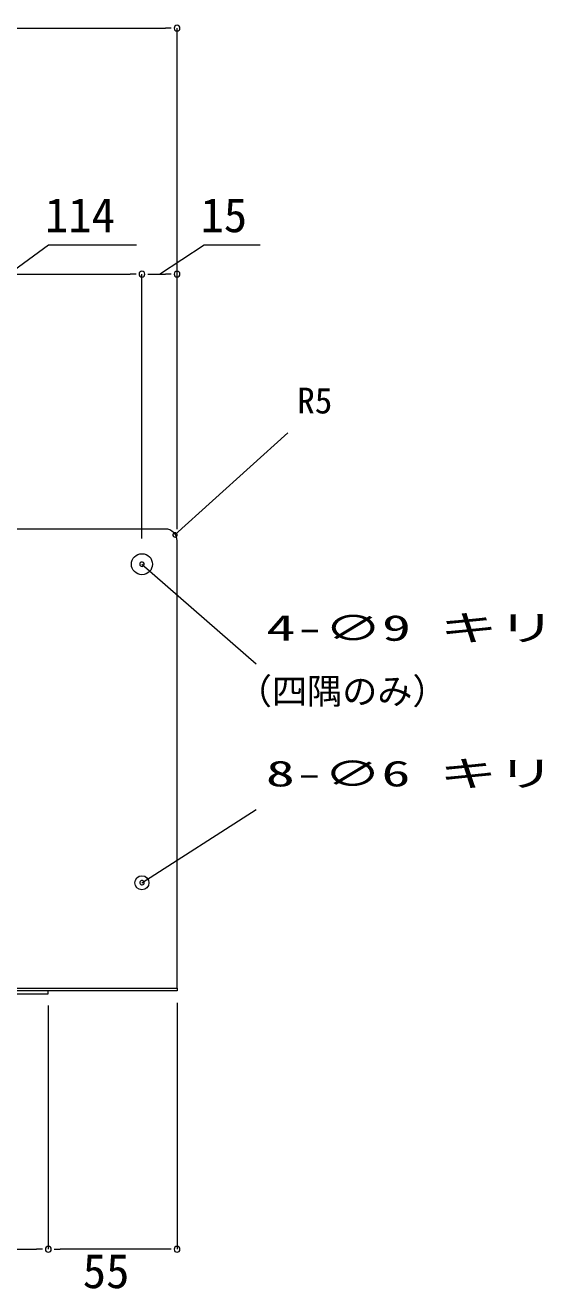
# Model space of a CAD drawing. Units: millimetres, scale not verified. Extents: x -1380 to 1380, y -955 to 955.
# Drawn here: x 435 to 656, y -630 to -90 of the extents above; entities that cross this region are included whole.
import ezdxf
from ezdxf.enums import TextEntityAlignment as Align

# ---------------------------------------------------------------- set-up
doc = ezdxf.new("R2010")
doc.units = ezdxf.units.MM
doc.header["$LTSCALE"] = 3
for name, color, linetype, lineweight in [('0-0_0', 7, 'Continuous', 15), ('0-2_L-2', 7, 'Continuous', 18), ('0-3_L-1', 7, 'Continuous', 18), ('0-8_MOJI', 7, 'Continuous', 18), ('0-9_SUNPO', 7, 'Continuous', 18)]:
    doc.layers.add(name, color=color, linetype=linetype, lineweight=lineweight)
doc.styles.add('ＭＳ ゴシック', font='')
doc.styles.get('ＭＳ ゴシック').set_extended_font_data('MS Gothic')

msp = doc.modelspace()

# ---------------------------------------------------------------- linework, layer by layer
at = {"layer": '0-0_0'}
for p, q in [((496.887, -91.56), (494.387, -91.56)), ((481.887, -196.56), (479.387, -196.56)), ((486.887, -196.56), (489.387, -196.56)), ((496.887, -196.56), (494.387, -196.56)), ((441.887, -612.886), (439.387, -612.886)), ((446.887, -612.886), (449.387, -612.886)), ((496.887, -612.886), (494.387, -612.886))]:
    msp.add_line(p, q, dxfattribs=at)
for centre, radius, start, end in [((499.387, -91.56), 1.25, 0, 180), ((499.387, -91.56), 1.25, 180, 0), ((484.387, -196.56), 1.25, 0, 180), ((484.387, -196.56), 1.25, 0, 180), ((484.387, -196.56), 1.25, 180, 0), ((484.387, -196.56), 1.25, 180, 0), ((499.387, -196.56), 1.25, 0, 180), ((499.387, -196.56), 1.25, 180, 0), ((498.505, -307.879), 0.938, 42.10646, 222.10646), ((498.505, -307.879), 0.938, 222.10646, 42.10646), ((484.387, -320.403), 0.938, 138.92787, 318.92787), ((484.387, -320.403), 0.938, 318.92787, 138.92787), ((484.387, -456.403), 0.938, 32.67784, 212.67784), ((484.387, -456.403), 0.938, 212.67784, 32.67784), ((444.387, -612.886), 1.25, 0, 180), ((444.387, -612.886), 1.25, 0, 180), ((444.387, -612.886), 1.25, 180, 0), ((444.387, -612.886), 1.25, 180, 0), ((499.387, -612.886), 1.25, 0, 180), ((499.387, -612.886), 1.25, 180, 0)]:
    msp.add_arc(centre, radius, start, end, dxfattribs=at)
at = {"layer": '0-2_L-2'}
msp.add_lwpolyline([(182.387, -503.803), (444.387, -503.803), (444.387, -502.603), (182.387, -502.603)], close=True, dxfattribs=at)
at = {"layer": '0-3_L-1'}
for p, q in [((494.387, -305.403), (132.387, -305.403)), ((499.387, -501.403), (499.387, -310.403))]:
    msp.add_line(p, q, dxfattribs=at)
msp.add_lwpolyline([(499.387, -502.603), (127.387, -502.603), (127.387, -501.403), (499.387, -501.403)], close=True, dxfattribs=at)
for centre, radius in [((484.387, -320.403), 4.5), ((484.387, -456.403), 3)]:
    msp.add_circle(centre, radius, dxfattribs=at)
msp.add_arc((494.387, -310.403), 5, 0, 90, dxfattribs=at)
at = {"layer": '0-9_SUNPO'}
for p, q in [((132.387, -91.56), (494.387, -91.56)), ((499.387, -305.403), (499.387, -91.56)), ((375.387, -196.56), (479.387, -196.56)), ((484.387, -309.403), (484.387, -196.56)), ((484.387, -309.403), (484.387, -196.56)), ((489.387, -196.56), (494.387, -196.56)), ((499.387, -305.403), (499.387, -196.56)), ((498.505, -307.879), (546.674, -264.345)), ((484.387, -320.403), (533.179, -362.926)), ((484.387, -456.403), (533.179, -425.105)), ((444.387, -508.803), (444.387, -612.886)), ((444.387, -508.803), (444.387, -612.886)), ((499.387, -507.603), (499.387, -612.886)), ((187.387, -612.886), (439.387, -612.886)), ((494.387, -612.886), (449.387, -612.886))]:
    msp.add_line(p, q, dxfattribs=at)
for points in [[(427.387, -196.56), (444.471, -184.06), (482.004, -184.06)], [(491.887, -196.56), (510.929, -184.06), (534.858, -184.06)]]:
    msp.add_lwpolyline(points, dxfattribs=at)

# ---------------------------------------------------------------- texts
at = {"layer": '0-8_MOJI', "style": 'ＭＳ ゴシック'}
for s, p in [('R5', (550.761, -259.345)), ('（四隅のみ）', (524.93, -383.383))]:
    msp.add_text(s, height=11, dxfattribs=at).set_placement(p, align=Align.BOTTOM_LEFT)
at = {"layer": '0-8_MOJI', "style": 'ＭＳ ゴシック', "width": 1.65}
for s, p in [('4-∅9 キリ', (537.57, -356.403)), ('8-∅6 キリ', (537.342, -418.583))]:
    msp.add_text(s, height=11, dxfattribs=at).set_placement(p, align=Align.BOTTOM_LEFT)
at = {"layer": '0-9_SUNPO', "style": 'ＭＳ ゴシック'}
for s, p in [('114', (442.933, -183.06)), ('15', (509.391, -183.06)), ('55', (459.095, -633.886))]:
    msp.add_text(s, height=14.66, dxfattribs=at).set_placement(p, align=Align.BOTTOM_LEFT)

doc.saveas('drawing.dxf')
